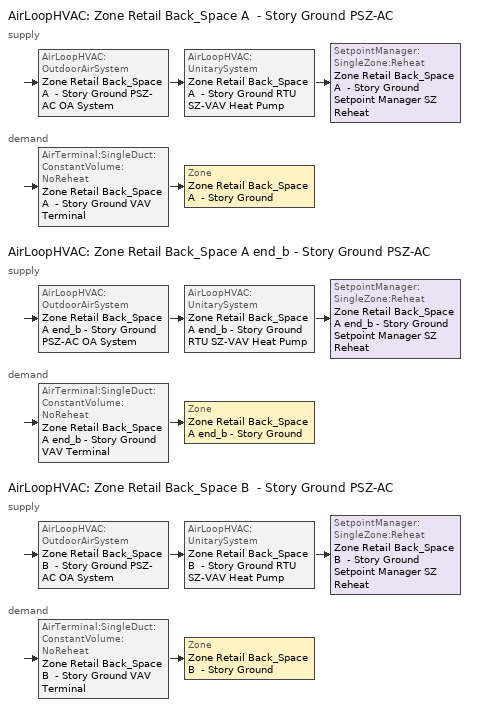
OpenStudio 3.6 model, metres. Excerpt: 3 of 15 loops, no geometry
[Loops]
AirLoopHVAC 'Zone Retail Back_Space A  - Story Ground PSZ-AC'
 supply: AirLoopHVAC:OutdoorAirSystem 'Zone Retail Back_Space A  - Story Ground PSZ-AC OA System' > AirLoopHVAC:UnitarySystem 'Zone Retail Back_Space A  - Story Ground RTU SZ-VAV Heat Pump' > SetpointManager:SingleZone:Reheat 'Zone Retail Back_Space A  - Story Ground Setpoint Manager SZ Reheat'
 demand: AirTerminal:SingleDuct:ConstantVolume:NoReheat 'Zone Retail Back_Space A  - Story Ground VAV Terminal' > Zone 'Zone Retail Back_Space A  - Story Ground'
AirLoopHVAC 'Zone Retail Back_Space A end_b - Story Ground PSZ-AC'
 supply: AirLoopHVAC:OutdoorAirSystem 'Zone Retail Back_Space A end_b - Story Ground PSZ-AC OA System' > AirLoopHVAC:UnitarySystem 'Zone Retail Back_Space A end_b - Story Ground RTU SZ-VAV Heat Pump' > SetpointManager:SingleZone:Reheat 'Zone Retail Back_Space A end_b - Story Ground Setpoint Manager SZ Reheat'
 demand: AirTerminal:SingleDuct:ConstantVolume:NoReheat 'Zone Retail Back_Space A end_b - Story Ground VAV Terminal' > Zone 'Zone Retail Back_Space A end_b - Story Ground'
AirLoopHVAC 'Zone Retail Back_Space B  - Story Ground PSZ-AC'
 supply: AirLoopHVAC:OutdoorAirSystem 'Zone Retail Back_Space B  - Story Ground PSZ-AC OA System' > AirLoopHVAC:UnitarySystem 'Zone Retail Back_Space B  - Story Ground RTU SZ-VAV Heat Pump' > SetpointManager:SingleZone:Reheat 'Zone Retail Back_Space B  - Story Ground Setpoint Manager SZ Reheat'
 demand: AirTerminal:SingleDuct:ConstantVolume:NoReheat 'Zone Retail Back_Space B  - Story Ground VAV Terminal' > Zone 'Zone Retail Back_Space B  - Story Ground'
[SizingPeriod:DesignDay] Barometric Pressure {Pa}=100523; Rain Indicator=No; Snow Indicator=No; Day of Month=21; Daylight Saving Time Indicator=No; Humidity Condition Type=Wetbulb; Dry-Bulb Temperature Range Modifier Type=DefaultMultipliers
Name | Maximum Dry-Bulb Temperature {C} | Daily Dry-Bulb Temperature Range {deltaC} | Wind Speed {m/s} | Wind Direction {deg} | Sky Clearness | Month | Day Type | Wetbulb or DewPoint at Maximum Dry-Bulb {C} | Solar Model Indicator | ASHRAE Clear Sky Optical Depth for Beam Irradiance | ASHRAE Clear Sky Optical Depth for Diffuse Irradiance
Mobile Bates Field Ann Htg 99% Condns DB 1 | -0.5 | 0 | 3.2 | 10 | 0 | 1 | WinterDesignDay | -0.5 | ASHRAEClearSky
Mobile Bates Field Ann Htg 99.6% Condns DB 1 | -2.4 | 0 | 3.2 | 10 | 0 | 1 | WinterDesignDay | -2.4 | ASHRAEClearSky
Mobile Bates Field Ann Htg Wind 99% Condns WS=>MCDB 1 | 13.1 | 0 | 9.2 | 10 | 0 | 1 | WinterDesignDay | 13.1 | ASHRAEClearSky
Mobile Bates Field April .4% Condns DB=>MCWB 1 | 30.1 | 11.5 | 3.3 | 350 |  | 4 | SummerDesignDay | 20.9 | ASHRAETau | 0.376 | 2.407
Mobile Bates Field April .4% Condns WB=>MCDB 1 | 26.8 | 11.5 | 3.3 | 350 |  | 4 | SummerDesignDay | 23.7 | ASHRAETau | 0.376 | 2.407
Mobile Bates Field August .4% Condns DB=>MCWB 1 | 36 | 9.4 | 3.3 | 350 |  | 8 | SummerDesignDay | 25.6 | ASHRAETau | 0.409 | 2.382
Mobile Bates Field August .4% Condns WB=>MCDB 1 | 32.9 | 9.4 | 3.3 | 350 |  | 8 | SummerDesignDay | 27.6 | ASHRAETau | 0.409 | 2.382
Mobile Bates Field December .4% Condns DB=>MCWB 1 | 24.8 | 10.8 | 3.3 | 350 |  | 12 | SummerDesignDay | 20.4 | ASHRAETau | 0.348 | 2.66
Mobile Bates Field December .4% Condns WB=>MCDB 1 | 23.3 | 10.8 | 3.3 | 350 |  | 12 | SummerDesignDay | 22.1 | ASHRAETau | 0.348 | 2.66
Mobile Bates Field February .4% Condns DB=>MCWB 1 | 25.2 | 11 | 3.3 | 350 |  | 2 | SummerDesignDay | 19.2 | ASHRAETau | 0.356 | 2.575
Mobile Bates Field February .4% Condns WB=>MCDB 1 | 23.2 | 11 | 3.3 | 350 |  | 2 | SummerDesignDay | 21.5 | ASHRAETau | 0.356 | 2.575
Mobile Bates Field January .4% Condns DB=>MCWB 1 | 23.6 | 10.7 | 3.3 | 350 |  | 1 | SummerDesignDay | 19.3 | ASHRAETau | 0.361 | 2.608
Mobile Bates Field January .4% Condns WB=>MCDB 1 | 22.3 | 10.7 | 3.3 | 350 |  | 1 | SummerDesignDay | 21 | ASHRAETau | 0.361 | 2.608
Mobile Bates Field July .4% Condns DB=>MCWB 1 | 35.8 | 9.4 | 3.3 | 350 |  | 7 | SummerDesignDay | 25.6 | ASHRAETau | 0.437 | 2.264
Mobile Bates Field July .4% Condns WB=>MCDB 1 | 32.1 | 9.4 | 3.3 | 350 |  | 7 | SummerDesignDay | 27.7 | ASHRAETau | 0.437 | 2.264
Mobile Bates Field June .4% Condns DB=>MCWB 1 | 35.3 | 9.6 | 3.3 | 350 |  | 6 | SummerDesignDay | 25 | ASHRAETau | 0.39 | 2.382
Mobile Bates Field June .4% Condns WB=>MCDB 1 | 31.2 | 9.6 | 3.3 | 350 |  | 6 | SummerDesignDay | 26.8 | ASHRAETau | 0.39 | 2.382
Mobile Bates Field March .4% Condns DB=>MCWB 1 | 27.5 | 11.4 | 3.3 | 350 |  | 3 | SummerDesignDay | 18 | ASHRAETau | 0.365 | 2.508
Mobile Bates Field March .4% Condns WB=>MCDB 1 | 24.3 | 11.4 | 3.3 | 350 |  | 3 | SummerDesignDay | 22.3 | ASHRAETau | 0.365 | 2.508
Mobile Bates Field May .4% Condns DB=>MCWB 1 | 32.9 | 10.7 | 3.3 | 350 |  | 5 | SummerDesignDay | 22.7 | ASHRAETau | 0.369 | 2.409
Mobile Bates Field May .4% Condns WB=>MCDB 1 | 29.6 | 10.7 | 3.3 | 350 |  | 5 | SummerDesignDay | 25.4 | ASHRAETau | 0.369 | 2.409
Mobile Bates Field November .4% Condns DB=>MCWB 1 | 27.4 | 11.6 | 3.3 | 350 |  | 11 | SummerDesignDay | 20.4 | ASHRAETau | 0.368 | 2.556
Mobile Bates Field November .4% Condns WB=>MCDB 1 | 25.1 | 11.6 | 3.3 | 350 |  | 11 | SummerDesignDay | 23.5 | ASHRAETau | 0.368 | 2.556
Mobile Bates Field October .4% Condns DB=>MCWB 1 | 31.2 | 11.4 | 3.3 | 350 |  | 10 | SummerDesignDay | 23 | ASHRAETau | 0.371 | 2.55
Mobile Bates Field October .4% Condns WB=>MCDB 1 | 28.2 | 11.4 | 3.3 | 350 |  | 10 | SummerDesignDay | 25.4 | ASHRAETau | 0.371 | 2.55
Mobile Bates Field September .4% Condns DB=>MCWB 1 | 34.2 | 9.7 | 3.3 | 350 |  | 9 | SummerDesignDay | 23.9 | ASHRAETau | 0.401 | 2.441
Mobile Bates Field September .4% Condns WB=>MCDB 1 | 30 | 9.7 | 3.3 | 350 |  | 9 | SummerDesignDay | 26.5 | ASHRAETau | 0.401 | 2.441
[Sizing:Zone] Zone Cooling Design Supply Air Temperature Input Method=SupplyAirTemperature; Zone Cooling Design Supply Air Temperature Difference {deltaC}=11.11; Zone Heating Design Supply Air Temperature Input Method=SupplyAirTemperature; Zone Heating Design Supply Air Temperature Difference {deltaC}=11.11; Zone Cooling Design Supply Air Humidity Ratio {kg-H2O/kg-air}=0.0085; Zone Heating Design Supply Air Humidity Ratio {kg-H2O/kg-air}=0.008; Cooling Design Air Flow Method=DesignDay; Heating Design Air Flow Method=DesignDay; Account for Dedicated Outdoor Air System=No; Dedicated Outdoor Air System Control Strategy=NeutralSupplyAir; Dedicated Outdoor Air Low Setpoint Temperature for Design {C}=autosize; Dedicated Outdoor Air High Setpoint Temperature for Design {C}=autosize; Zone Load Sizing Method=Sensible Load Only No Latent Load; Zone Latent Cooling Design Supply Air Humidity Ratio Input Method=HumidityRatioDifference; Zone Cooling Design Supply Air Humidity Ratio Difference {kgWater/kgDryAir}=0.005; Zone Latent Heating Design Supply Air Humidity Ratio Input Method=HumidityRatioDifference; Zone Humidification Design Supply Air Humidity Ratio Difference {kgWater/kgDryAir}=0.005
Name | Zone Cooling Design Supply Air Temperature {C} | Zone Heating Design Supply Air Temperature {C}
Zone Retail Entry A  - Story Ground; Zone Retail Entry B  - Story Ground; Zone Retail Entry C  - Story Ground | 14 | 40
Zone Retail Back_Space A  - Story Ground; Zone Retail Back_Space B  - Story Ground; Zone Retail Back_Space A end_b - Story Ground | 12.7778 | 50
[Zone equipment]
Zone Retail Entry A  - Story Ground: Zone Retail Entry A  - Story Ground Electric Baseboard
Zone Retail Entry B  - Story Ground: Zone Retail Entry B  - Story Ground Electric Baseboard
Zone Retail Entry C  - Story Ground: Zone Retail Entry C  - Story Ground Electric Baseboard
Zone Retail Back_Space A  - Story Ground: Zone Retail Back_Space A  - Story Ground VAV Terminal
Zone Retail Back_Space B  - Story Ground: Zone Retail Back_Space B  - Story Ground VAV Terminal
Zone Retail Back_Space A end_b - Story Ground: Zone Retail Back_Space A end_b - Story Ground VAV Terminal
[AirLoopHVAC] Design Return Air Flow Fraction of Supply Air Flow=1
Name | Availability Schedule | Design Supply Air Flow Rate {m3/s}
Zone Retail Back_Space A  - Story Ground PSZ-AC | Zone Retail Back_Space A  - Story Ground PSZ-AC Occ Sch | 0.222502
Zone Retail Back_Space A end_b - Story Ground PSZ-AC | Zone Retail Back_Space A end_b - Story Ground PSZ-AC Occ Sch | 0.187361
Zone Retail Back_Space B  - Story Ground PSZ-AC | Zone Retail Back_Space B  - Story Ground PSZ-AC Occ Sch | 0.993197
[Sizing:System] Type of Load to Size On=Sensible; Central Heating Maximum System Air Flow Ratio=1; Preheat Design Temperature {C}=7.22222; Preheat Design Humidity Ratio {kg-H2O/kg-Air}=0.008; Precool Design Temperature {C}=12.7778; Precool Design Humidity Ratio {kg-H2O/kg-Air}=0.008; Central Cooling Design Supply Air Temperature {C}=12.7778; Central Heating Design Supply Air Temperature {C}=50; Sizing Option=Coincident; 100% Outdoor Air in Cooling=No; 100% Outdoor Air in Heating=No; Central Cooling Design Supply Air Humidity Ratio {kg-H2O/kg-Air}=0.0085; Central Heating Design Supply Air Humidity Ratio {kg-H2O/kg-Air}=0.008; Cooling Design Air Flow Method=DesignDay; Heating Design Air Flow Method=DesignDay; System Outdoor Air Method=ZoneSum; Zone Maximum Outdoor Air Fraction=1; Cooling Supply Air Flow Rate Per Floor Area {m3/s-m2}=0.00996765; Cooling Fraction of Autosized Cooling Supply Air Flow Rate=1; Cooling Supply Air Flow Rate Per Unit Cooling Capacity {m3/s-W}=3.94755e-05; Heating Supply Air Flow Rate Per Floor Area {m3/s-m2}=0.00996765; Heating Fraction of Autosized Heating Supply Air Flow Rate=1; Heating Fraction of Autosized Cooling Supply Air Flow Rate=1; Heating Supply Air Flow Rate Per Unit Heating Capacity {m3/s-W}=3.15882e-05; Cooling Design Capacity Method=CoolingDesignCapacity; Cooling Design Capacity Per Floor Area {W/m2}=234.7; Fraction of Autosized Cooling Design Capacity=1; Heating Design Capacity Method=HeatingDesignCapacity; Heating Design Capacity Per Floor Area {W/m2}=157; Fraction of Autosized Heating Design Capacity=1; Central Cooling Capacity Control Method=VAV; Occupant Diversity=1
Name | Design Outdoor Air Flow Rate {m3/s} | Cooling Design Capacity {W} | Heating Design Capacity {W}
Zone Retail Back_Space A  - Story Ground PSZ-AC | 0.222502 | 3048.2 | 3669.55
Zone Retail Back_Space A end_b - Story Ground PSZ-AC | 0.187361 | 2369.8 | 2783.62
Zone Retail Back_Space B  - Story Ground PSZ-AC | 0.993197 | 14942.72 | 14453.99
[SetpointManager:SingleZone:Reheat] Minimum Supply Air Temperature {C}=12.7778; Maximum Supply Air Temperature {C}=50
Name | Control Zone | Setpoint Node or NodeList
Zone Retail Back_Space A  - Story Ground Setpoint Manager SZ Reheat | Zone Retail Back_Space A  - Story Ground | Zone Retail Back_Space A  - Story Ground PSZ-AC Supply Outlet Node
Zone Retail Back_Space A end_b - Story Ground Setpoint Manager SZ Reheat | Zone Retail Back_Space A end_b - Story Ground | Zone Retail Back_Space A end_b - Story Ground PSZ-AC Supply Outlet Node
Zone Retail Back_Space B  - Story Ground Setpoint Manager SZ Reheat | Zone Retail Back_Space B  - Story Ground | Zone Retail Back_Space B  - Story Ground PSZ-AC Supply Outlet Node
[Controller:OutdoorAir] Economizer Control Type=NoEconomizer; Economizer Control Action Type=ModulateFlow; Economizer Maximum Limit Dry-Bulb Temperature {C}=28; Economizer Maximum Limit Enthalpy {J/kg}=64000; Lockout Type=LockoutWithCompressor; Minimum Limit Type=FixedMinimum; High Humidity Control=No; Heat Recovery Bypass Control Type=BypassWhenWithinEconomizerLimits
Name | Minimum Outdoor Air Flow Rate {m3/s} | Maximum Outdoor Air Flow Rate {m3/s} | Minimum Outdoor Air Schedule | Controller Mechanical Ventilation
Zone Retail Back_Space A  - Story Ground PSZ-AC OA System Controller | 0.0322296 | 0.222502 | Zone Retail Back_Space A  - Story Ground PSZ-AC_night_ventcycle_schedule | Controller Mechanical Ventilation 1
Zone Retail Back_Space A end_b - Story Ground PSZ-AC OA System Controller | 0.0159282 | 0.187361 | Zone Retail Back_Space A end_b - Story Ground PSZ-AC_night_ventcycle_schedule | Controller Mechanical Ventilation 2
Zone Retail Back_Space B  - Story Ground PSZ-AC OA System Controller | 0.229756 | 0.993197 | Zone Retail Back_Space B  - Story Ground PSZ-AC_night_ventcycle_schedule | Controller Mechanical Ventilation 3
[Controller:MechanicalVentilation] Availability Schedule=Always On Discrete
Controller Mechanical Ventilation 1; Controller Mechanical Ventilation 2; Controller Mechanical Ventilation 3
[AirLoopHVAC:OutdoorAirSystem]
Name | Controller
Zone Retail Back_Space A  - Story Ground PSZ-AC OA System | Zone Retail Back_Space A  - Story Ground PSZ-AC OA System Controller
Zone Retail Back_Space A end_b - Story Ground PSZ-AC OA System | Zone Retail Back_Space A end_b - Story Ground PSZ-AC OA System Controller
Zone Retail Back_Space B  - Story Ground PSZ-AC OA System | Zone Retail Back_Space B  - Story Ground PSZ-AC OA System Controller
[AvailabilityManager:NightCycle] Applicability Schedule=Always On Discrete; Control Type=CycleOnAny; Thermostat Tolerance {deltaC}=1; Cycling Run Time {s}=1800
Availability Manager Night Cycle 1; Availability Manager Night Cycle 2; Availability Manager Night Cycle 3; Availability Manager Night Cycle 4; Availability Manager Night Cycle 5; Availability Manager Night Cycle 6; Availability Manager Night Cycle 7; Availability Manager Night Cycle 8; Availability Manager Night Cycle 9; Availability Manager Night Cycle 10; Availability Manager Night Cycle 11; Availability Manager Night Cycle 12; Availability Manager Night Cycle 13; Availability Manager Night Cycle 14; Availability Manager Night Cycle 15
[ZoneHVAC:Baseboard:Convective:Electric] Availability Schedule=Always On Discrete; Efficiency=1
Name | Nominal Capacity {W}
Zone Retail Entry A  - Story Ground Electric Baseboard | 236.07
Zone Retail Entry B  - Story Ground Electric Baseboard | 455.249
Zone Retail Entry C  - Story Ground Electric Baseboard | 236.7
[EnergyManagementSystem:Sensor]
OAT: Output Variable or Output Meter Index Key=Environment; Output Variable or Output Meter=Site Outdoor Air Drybulb Temperature
[EnergyManagementSystem:Actuator] Actuated Component Type=Schedule:Year; Actuated Component Control Type=Schedule Value
Name | Actuated Component
ZoneRetailRetailBStoryGroundPSZACHtgSch0 | Retail HtgSetp
ZoneRetailRetailBStoryGroundPSZACClgSch0 | Retail ClgSetp
[EnergyManagementSystem:Program]
ZoneRetailRetailBStoryGroundPSZACOptimumStartProg0: IF DaylightSavings==0 && DayOfWeek>1 && Hour==5 && OAT<23.9 && OAT>1.7; SET ZoneRetailRetailBStoryGroundPSZACClgSch0 = 29.4; SET ZoneRetailRetailBStoryGroundPSZACHtgSch0 = 15.6; ELSEIF DaylightSavings==0 && DayOfWeek==1 && Hour==7 && OAT<23.9 && OAT>1.7; SET ZoneRetailRetailBStoryGroundPSZACClgSch0 = 29.4; SET ZoneRetailRetailBStoryGroundPSZACHtgSch0 = 15.6; ELSEIF DaylightSavings==1 && DayOfWeek>1 && Hour==4 && OAT<23.9 && OAT>1.7; SET ZoneRetailRetailBStoryGroundPSZACClgSch0 = 29.4; SET ZoneRetailRetailBStoryGroundPSZACHtgSch0 = 15.6; ELSEIF DaylightSavings==1 && DayOfWeek==1 && Hour==6 && OAT<23.9 && OAT>1.7; SET ZoneRetailRetailBStoryGroundPSZACClgSch0 = 29.4; SET ZoneRetailRetailBStoryGroundPSZACHtgSch0 = 15.6; ELSE; SET ZoneRetailRetailBStoryGroundPSZACClgSch0 = NULL; SET ZoneRetailRetailBStoryGroundPSZACHtgSch0 = NULL; ENDIF
[EnergyManagementSystem:ProgramCallingManager]
ZoneRetailRetailBStoryGroundPSZACOptimumStartCallingManager0: BeginTimestepBeforePredictor; ZoneRetailRetailBStoryGroundPSZACOptimumStartProg0
[AirTerminal:SingleDuct:ConstantVolume:NoReheat] Availability Schedule=Always On Discrete; Maximum Air Flow Rate {m3/s}=AutoSize
Zone Retail Back_Space A  - Story Ground VAV Terminal; Zone Retail Back_Space A end_b - Story Ground VAV Terminal; Zone Retail Back_Space B  - Story Ground VAV Terminal
[Coil:Cooling:DX:MultiSpeed] Availability Schedule=Always On Discrete; Condenser Type=AirCooled; Minimum Outdoor Dry-Bulb Temperature for Compressor Operation {C}=-25; Apply Part Load Fraction to Speeds Greater than 1=No; Apply Latent Degradation to Speeds Greater than 1=No; Crankcase Heater Capacity {W}=0; Maximum Outdoor Dry-Bulb Temperature for Crankcase Heater Operation {C}=10; Basin Heater Capacity {W/K}=0; Basin Heater Setpoint Temperature {C}=2; Fuel Type=Electricity
Name | Stage 1 | Stage 2 | Stage 3 | Stage 4
Zone Retail Back_Space A  - Story Ground PSZ-AC Heat Pump Cooling Coil | Coil Cooling DX Multi Speed Stage Data 1 | Coil Cooling DX Multi Speed Stage Data 2 | Coil Cooling DX Multi Speed Stage Data 3 | Coil Cooling DX Multi Speed Stage Data 4
Zone Retail Back_Space A end_b - Story Ground PSZ-AC Heat Pump Cooling Coil | Coil Cooling DX Multi Speed Stage Data 5 | Coil Cooling DX Multi Speed Stage Data 6 | Coil Cooling DX Multi Speed Stage Data 7 | Coil Cooling DX Multi Speed Stage Data 8
Zone Retail Back_Space B  - Story Ground PSZ-AC Heat Pump Cooling Coil | Coil Cooling DX Multi Speed Stage Data 9 | Coil Cooling DX Multi Speed Stage Data 10 | Coil Cooling DX Multi Speed Stage Data 11 | Coil Cooling DX Multi Speed Stage Data 12
[Coil:Cooling:DX:MultiSpeed:StageData] Rated Evaporator Fan Power Per Volume Flow Rate 2017 {W/(m3/s)}=773.3; Rated Evaporator Fan Power Per Volume Flow Rate 2023 {W/(m3/s)}=934.4; Nominal Time for Condensate Removal to Begin {s}=1000; Ratio of Initial Moisture Evaporation Rate and Steady State Latent Capacity=1.5; Maximum Cycling Rate {cycles/hr}=0; Latent Capacity Time Constant {s}=45; Rated Waste Heat Fraction of Power Input=0.5; Evaporative Condenser Effectiveness=0.9; Evaporative Condenser Air Flow Rate {m3/s}=autosize; Rated Evaporative Condenser Pump Power Consumption {W}=autosize
Name | Gross Rated Total Cooling Capacity {W} | Gross Rated Sensible Heat Ratio | Gross Rated Cooling COP {W/W} | Rated Air Flow Rate {m3/s} | Total Cooling Capacity Function of Temperature Curve | Total Cooling Capacity Function of Flow Fraction Curve | Energy Input Ratio Function of Temperature Curve | Energy Input Ratio Function of Flow Fraction Curve | Part Load Fraction Correlation Curve | Waste Heat Function of Temperature Curve
Coil Cooling DX Multi Speed Stage Data 1 | 1626.12 | 0.872821 | 4.4 | 0.0890007 | Zone Retail Back_Space A  - Story Ground PSZ-AC cool_cap_ft1 | Zone Retail Back_Space A  - Story Ground PSZ-AC cool_cap_fff_all_stages | Zone Retail Back_Space A  - Story Ground PSZ-AC cool_eir_ft1 | Zone Retail Back_Space A  - Story Ground PSZ-AC cool_eir_fff | Zone Retail Back_Space A  - Story Ground PSZ-AC cool_plf_fplr | Curve Biquadratic 3
Coil Cooling DX Multi Speed Stage Data 2 | 2303.67 | 0.804631 | 4.56 | 0.133457 | Zone Retail Back_Space A  - Story Ground PSZ-AC cool_cap_ft2 | Zone Retail Back_Space A  - Story Ground PSZ-AC cool_cap_fff_all_stages | Zone Retail Back_Space A  - Story Ground PSZ-AC cool_eir_ft2 | Zone Retail Back_Space A  - Story Ground PSZ-AC cool_eir_fff | Zone Retail Back_Space A  - Story Ground PSZ-AC cool_plf_fplr | Curve Biquadratic 6
Coil Cooling DX Multi Speed Stage Data 3 | 3026.39 | 0.794527 | 4.44 | 0.163109 | Zone Retail Back_Space A  - Story Ground PSZ-AC cool_cap_ft3 | Zone Retail Back_Space A  - Story Ground PSZ-AC cool_cap_fff_all_stages | Zone Retail Back_Space A  - Story Ground PSZ-AC cool_eir_ft3 | Zone Retail Back_Space A  - Story Ground PSZ-AC cool_eir_fff | Zone Retail Back_Space A  - Story Ground PSZ-AC cool_plf_fplr | Curve Biquadratic 9
Coil Cooling DX Multi Speed Stage Data 4 | 4517 | 0.784533 | 4.11 | 0.222502 | Zone Retail Back_Space A  - Story Ground PSZ-AC cool_cap_ft4 | Zone Retail Back_Space A  - Story Ground PSZ-AC cool_cap_fff_all_stages | Zone Retail Back_Space A  - Story Ground PSZ-AC cool_eir_ft4 | Zone Retail Back_Space A  - Story Ground PSZ-AC cool_eir_fff | Zone Retail Back_Space A  - Story Ground PSZ-AC cool_plf_fplr | Curve Biquadratic 12
Coil Cooling DX Multi Speed Stage Data 5 | 1240.6 | 0.872821 | 4.4 | 0.0749445 | Zone Retail Back_Space A end_b - Story Ground PSZ-AC cool_cap_ft1 | Zone Retail Back_Space A end_b - Story Ground PSZ-AC cool_cap_fff_all_stages | Zone Retail Back_Space A end_b - Story Ground PSZ-AC cool_eir_ft1 | Zone Retail Back_Space A end_b - Story Ground PSZ-AC cool_eir_fff | Zone Retail Back_Space A end_b - Story Ground PSZ-AC cool_plf_fplr | Curve Biquadratic 27
Coil Cooling DX Multi Speed Stage Data 6 | 1860.28 | 0.804631 | 4.56 | 0.112379 | Zone Retail Back_Space A end_b - Story Ground PSZ-AC cool_cap_ft2 | Zone Retail Back_Space A end_b - Story Ground PSZ-AC cool_cap_fff_all_stages | Zone Retail Back_Space A end_b - Story Ground PSZ-AC cool_eir_ft2 | Zone Retail Back_Space A end_b - Story Ground PSZ-AC cool_eir_fff | Zone Retail Back_Space A end_b - Story Ground PSZ-AC cool_plf_fplr | Curve Biquadratic 30
Coil Cooling DX Multi Speed Stage Data 7 | 2273.6 | 0.794527 | 4.44 | 0.137348 | Zone Retail Back_Space A end_b - Story Ground PSZ-AC cool_cap_ft3 | Zone Retail Back_Space A end_b - Story Ground PSZ-AC cool_cap_fff_all_stages | Zone Retail Back_Space A end_b - Story Ground PSZ-AC cool_eir_ft3 | Zone Retail Back_Space A end_b - Story Ground PSZ-AC cool_eir_fff | Zone Retail Back_Space A end_b - Story Ground PSZ-AC cool_plf_fplr | Curve Biquadratic 33
Coil Cooling DX Multi Speed Stage Data 8 | 3321.84 | 0.784533 | 4.11 | 0.187361 | Zone Retail Back_Space A end_b - Story Ground PSZ-AC cool_cap_ft4 | Zone Retail Back_Space A end_b - Story Ground PSZ-AC cool_cap_fff_all_stages | Zone Retail Back_Space A end_b - Story Ground PSZ-AC cool_eir_ft4 | Zone Retail Back_Space A end_b - Story Ground PSZ-AC cool_eir_fff | Zone Retail Back_Space A end_b - Story Ground PSZ-AC cool_plf_fplr | Curve Biquadratic 36
Coil Cooling DX Multi Speed Stage Data 9 | 8428.3 | 0.872821 | 4.4 | 0.397279 | Zone Retail Back_Space B  - Story Ground PSZ-AC cool_cap_ft1 | Zone Retail Back_Space B  - Story Ground PSZ-AC cool_cap_fff_all_stages | Zone Retail Back_Space B  - Story Ground PSZ-AC cool_eir_ft1 | Zone Retail Back_Space B  - Story Ground PSZ-AC cool_eir_fff | Zone Retail Back_Space B  - Story Ground PSZ-AC cool_plf_fplr | Curve Biquadratic 51
Coil Cooling DX Multi Speed Stage Data 10 | 11940.1 | 0.804631 | 4.56 | 0.59572 | Zone Retail Back_Space B  - Story Ground PSZ-AC cool_cap_ft2 | Zone Retail Back_Space B  - Story Ground PSZ-AC cool_cap_fff_all_stages | Zone Retail Back_Space B  - Story Ground PSZ-AC cool_eir_ft2 | Zone Retail Back_Space B  - Story Ground PSZ-AC cool_eir_fff | Zone Retail Back_Space B  - Story Ground PSZ-AC cool_plf_fplr | Curve Biquadratic 54
Coil Cooling DX Multi Speed Stage Data 11 | 15686 | 0.794527 | 4.44 | 0.72808 | Zone Retail Back_Space B  - Story Ground PSZ-AC cool_cap_ft3 | Zone Retail Back_Space B  - Story Ground PSZ-AC cool_cap_fff_all_stages | Zone Retail Back_Space B  - Story Ground PSZ-AC cool_eir_ft3 | Zone Retail Back_Space B  - Story Ground PSZ-AC cool_eir_fff | Zone Retail Back_Space B  - Story Ground PSZ-AC cool_plf_fplr | Curve Biquadratic 57
Coil Cooling DX Multi Speed Stage Data 12 | 23411.9 | 0.784533 | 4.11 | 0.993197 | Zone Retail Back_Space B  - Story Ground PSZ-AC cool_cap_ft4 | Zone Retail Back_Space B  - Story Ground PSZ-AC cool_cap_fff_all_stages | Zone Retail Back_Space B  - Story Ground PSZ-AC cool_eir_ft4 | Zone Retail Back_Space B  - Story Ground PSZ-AC cool_eir_fff | Zone Retail Back_Space B  - Story Ground PSZ-AC cool_plf_fplr | Curve Biquadratic 60
[Coil:Heating:DX:MultiSpeed] Availability Schedule=Always On Discrete; Minimum Outdoor Dry-Bulb Temperature for Compressor Operation {C}=-17.7778; Crankcase Heater Capacity {W}=0; Maximum Outdoor Dry-Bulb Temperature for Crankcase Heater Operation {C}=10; Maximum Outdoor Dry-Bulb Temperature for Defrost Operation {C}=4.444; Defrost Strategy=ReverseCycle; Defrost Control=OnDemand; Defrost Time Period Fraction=0.058333; Resistive Defrost Heater Capacity {W}=autosize; Apply Part Load Fraction to Speeds Greater than 1=No; Fuel Type=Electricity; Region number for Calculating HSPF=4
Name | Defrost Energy Input Ratio Function of Temperature Curve | Stage 1 | Stage 2 | Stage 3 | Stage 4
Zone Retail Back_Space A  - Story Ground PSZ-AC Heat Pump Coil | Zone Retail Back_Space A  - Story Ground PSZ-AC defrost_eir | Coil Heating DX Multi Speed Stage Data 1 | Coil Heating DX Multi Speed Stage Data 2 | Coil Heating DX Multi Speed Stage Data 3 | Coil Heating DX Multi Speed Stage Data 4
Zone Retail Back_Space A end_b - Story Ground PSZ-AC Heat Pump Coil | Zone Retail Back_Space A end_b - Story Ground PSZ-AC defrost_eir | Coil Heating DX Multi Speed Stage Data 5 | Coil Heating DX Multi Speed Stage Data 6 | Coil Heating DX Multi Speed Stage Data 7 | Coil Heating DX Multi Speed Stage Data 8
Zone Retail Back_Space B  - Story Ground PSZ-AC Heat Pump Coil | Zone Retail Back_Space B  - Story Ground PSZ-AC defrost_eir | Coil Heating DX Multi Speed Stage Data 9 | Coil Heating DX Multi Speed Stage Data 10 | Coil Heating DX Multi Speed Stage Data 11 | Coil Heating DX Multi Speed Stage Data 12
[Coil:Heating:DX:MultiSpeed:StageData] Rated Supply Air Fan Power Per Volume Flow Rate 2017 {W/(m3/s)}=773.3; Rated Supply Air Fan Power Per Volume Flow Rate 2023 {W/(m3/s)}=934.4; Rated Waste Heat Fraction of Power Input=0.2
Name | Gross Rated Heating Capacity {W} | Gross Rated Heating COP {W/W} | Rated Air Flow Rate {m3/s} | Heating Capacity Function of Temperature Curve | Heating Capacity Function of Flow Fraction Curve | Energy Input Ratio Function of Temperature Curve | Energy Input Ratio Function of Flow Fraction Curve | Part Load Fraction Correlation Curve | Waste Heat Function of Temperature Curve
Coil Heating DX Multi Speed Stage Data 1 | 1473.28 | 4.96 | 0.0890007 | Zone Retail Back_Space A  - Story Ground PSZ-AC heat_cap_ft1 | Zone Retail Back_Space A  - Story Ground PSZ-AC heat_cap_fff_all_stages | Zone Retail Back_Space A  - Story Ground PSZ-AC heat_eir_ft1 | Zone Retail Back_Space A  - Story Ground PSZ-AC heat_eir_fff | Zone Retail Back_Space A  - Story Ground PSZ-AC heat_plf_fplr | Curve Biquadratic 15
Coil Heating DX Multi Speed Stage Data 2 | 2209.18 | 4.24 | 0.133457 | Zone Retail Back_Space A  - Story Ground PSZ-AC heat_cap_ft2 | Zone Retail Back_Space A  - Story Ground PSZ-AC heat_cap_fff_all_stages | Zone Retail Back_Space A  - Story Ground PSZ-AC heat_eir_ft2 | Zone Retail Back_Space A  - Story Ground PSZ-AC heat_eir_fff | Zone Retail Back_Space A  - Story Ground PSZ-AC heat_plf_fplr | Curve Biquadratic 18
Coil Heating DX Multi Speed Stage Data 3 | 3839.45 | 3.59 | 0.163109 | Zone Retail Back_Space A  - Story Ground PSZ-AC heat_cap_ft3 | Zone Retail Back_Space A  - Story Ground PSZ-AC heat_cap_fff_all_stages | Zone Retail Back_Space A  - Story Ground PSZ-AC heat_eir_ft3 | Zone Retail Back_Space A  - Story Ground PSZ-AC heat_eir_fff | Zone Retail Back_Space A  - Story Ground PSZ-AC heat_plf_fplr | Curve Biquadratic 21
Coil Heating DX Multi Speed Stage Data 4 | 4517 | 3.42 | 0.222502 | Zone Retail Back_Space A  - Story Ground PSZ-AC heat_cap_ft4 | Zone Retail Back_Space A  - Story Ground PSZ-AC heat_cap_fff_all_stages | Zone Retail Back_Space A  - Story Ground PSZ-AC heat_eir_ft4 | Zone Retail Back_Space A  - Story Ground PSZ-AC heat_eir_fff | Zone Retail Back_Space A  - Story Ground PSZ-AC heat_plf_fplr | Curve Biquadratic 24
Coil Heating DX Multi Speed Stage Data 5 | 1240.6 | 4.96 | 0.0749445 | Zone Retail Back_Space A end_b - Story Ground PSZ-AC heat_cap_ft1 | Zone Retail Back_Space A end_b - Story Ground PSZ-AC heat_cap_fff_all_stages | Zone Retail Back_Space A end_b - Story Ground PSZ-AC heat_eir_ft1 | Zone Retail Back_Space A end_b - Story Ground PSZ-AC heat_eir_fff | Zone Retail Back_Space A end_b - Story Ground PSZ-AC heat_plf_fplr | Curve Biquadratic 39
Coil Heating DX Multi Speed Stage Data 6 | 1860.28 | 4.24 | 0.112379 | Zone Retail Back_Space A end_b - Story Ground PSZ-AC heat_cap_ft2 | Zone Retail Back_Space A end_b - Story Ground PSZ-AC heat_cap_fff_all_stages | Zone Retail Back_Space A end_b - Story Ground PSZ-AC heat_eir_ft2 | Zone Retail Back_Space A end_b - Story Ground PSZ-AC heat_eir_fff | Zone Retail Back_Space A end_b - Story Ground PSZ-AC heat_plf_fplr | Curve Biquadratic 42
Coil Heating DX Multi Speed Stage Data 7 | 2823.56 | 3.59 | 0.137348 | Zone Retail Back_Space A end_b - Story Ground PSZ-AC heat_cap_ft3 | Zone Retail Back_Space A end_b - Story Ground PSZ-AC heat_cap_fff_all_stages | Zone Retail Back_Space A end_b - Story Ground PSZ-AC heat_eir_ft3 | Zone Retail Back_Space A end_b - Story Ground PSZ-AC heat_eir_fff | Zone Retail Back_Space A end_b - Story Ground PSZ-AC heat_plf_fplr | Curve Biquadratic 45
Coil Heating DX Multi Speed Stage Data 8 | 3321.84 | 3.42 | 0.187361 | Zone Retail Back_Space A end_b - Story Ground PSZ-AC heat_cap_ft4 | Zone Retail Back_Space A end_b - Story Ground PSZ-AC heat_cap_fff_all_stages | Zone Retail Back_Space A end_b - Story Ground PSZ-AC heat_eir_ft4 | Zone Retail Back_Space A end_b - Story Ground PSZ-AC heat_eir_fff | Zone Retail Back_Space A end_b - Story Ground PSZ-AC heat_plf_fplr | Curve Biquadratic 48
Coil Heating DX Multi Speed Stage Data 9 | 6576.38 | 4.96 | 0.397279 | Zone Retail Back_Space B  - Story Ground PSZ-AC heat_cap_ft1 | Zone Retail Back_Space B  - Story Ground PSZ-AC heat_cap_fff_all_stages | Zone Retail Back_Space B  - Story Ground PSZ-AC heat_eir_ft1 | Zone Retail Back_Space B  - Story Ground PSZ-AC heat_eir_fff | Zone Retail Back_Space B  - Story Ground PSZ-AC heat_plf_fplr | Curve Biquadratic 63
Coil Heating DX Multi Speed Stage Data 10 | 11237.7 | 4.24 | 0.59572 | Zone Retail Back_Space B  - Story Ground PSZ-AC heat_cap_ft2 | Zone Retail Back_Space B  - Story Ground PSZ-AC heat_cap_fff_all_stages | Zone Retail Back_Space B  - Story Ground PSZ-AC heat_eir_ft2 | Zone Retail Back_Space B  - Story Ground PSZ-AC heat_eir_fff | Zone Retail Back_Space B  - Story Ground PSZ-AC heat_plf_fplr | Curve Biquadratic 66
Coil Heating DX Multi Speed Stage Data 11 | 18080 | 3.59 | 0.72808 | Zone Retail Back_Space B  - Story Ground PSZ-AC heat_cap_ft3 | Zone Retail Back_Space B  - Story Ground PSZ-AC heat_cap_fff_all_stages | Zone Retail Back_Space B  - Story Ground PSZ-AC heat_eir_ft3 | Zone Retail Back_Space B  - Story Ground PSZ-AC heat_eir_fff | Zone Retail Back_Space B  - Story Ground PSZ-AC heat_plf_fplr | Curve Biquadratic 69
Coil Heating DX Multi Speed Stage Data 12 | 23411.9 | 3.42 | 0.993197 | Zone Retail Back_Space B  - Story Ground PSZ-AC heat_cap_ft4 | Zone Retail Back_Space B  - Story Ground PSZ-AC heat_cap_fff_all_stages | Zone Retail Back_Space B  - Story Ground PSZ-AC heat_eir_ft4 | Zone Retail Back_Space B  - Story Ground PSZ-AC heat_eir_fff | Zone Retail Back_Space B  - Story Ground PSZ-AC heat_plf_fplr | Curve Biquadratic 72
[Coil:Heating:Gas] Availability Schedule=Always On Discrete; Gas Burner Efficiency=0.8; Parasitic Electric Load {W}=0; Parasitic Gas Load {W}=0
Name | Nominal Capacity {W}
Zone Retail Back_Space A  - Story Ground PSZ-AC gas backup coil | 8626.97
Zone Retail Back_Space A end_b - Story Ground PSZ-AC gas backup coil | 6948.16
Zone Retail Back_Space B  - Story Ground PSZ-AC gas backup coil | 40931.9
[Fan:VariableVolume] Availability Schedule=Always On Discrete; Fan Total Efficiency=0.63; Pressure Rise {Pa}=622.722; Maximum Flow Rate {m3/s}=Autosize; Fan Power Minimum Flow Rate Input Method=Fraction; Fan Power Minimum Flow Fraction=0.4; Fan Power Minimum Air Flow Rate {m3/s}=0; Motor In Airstream Fraction=1; Fan Power Coefficient 1=0.242469; Fan Power Coefficient 2=-1.46455; Fan Power Coefficient 3=4.496391; Fan Power Coefficient 4=-3.6426; Fan Power Coefficient 5=1.301203
Name | Motor Efficiency
Zone Retail Back_Space A  - Story Ground PSZ-AC VFD Fan; Zone Retail Back_Space A end_b - Story Ground PSZ-AC VFD Fan | 0.825
Zone Retail Back_Space B  - Story Ground PSZ-AC VFD Fan | 0.875
[AirLoopHVAC:UnitarySystem] Control Type=Load; Dehumidification Control Type=None; Availability Schedule=Always On Discrete; Fan Placement=DrawThrough; DX Heating Coil Sizing Ratio=1; Use DOAS DX Cooling Coil=No; DOAS DX Cooling Coil Leaving Minimum Air Temperature {C}=2; Latent Load Control=SensibleOnlyLoadControl; Supply Air Flow Rate Method During Cooling Operation=SupplyAirFlowRate; Supply Air Flow Rate Method During Heating Operation=SupplyAirFlowRate; Supply Air Flow Rate Method When No Cooling or Heating is Required=SupplyAirFlowRate; Maximum Supply Air Temperature {C}=50; Maximum Outdoor Dry-Bulb Temperature for Supplemental Heater Operation {C}=21; Maximum Cycling Rate {cycles/hr}=2.5; Heat Pump Time Constant {s}=60; Fraction of On-Cycle Power Use=0.01; Heat Pump Fan Delay Time {s}=60; Ancilliary On-Cycle Electric Power {W}=0; Ancilliary Off-Cycle Electric Power {W}=0
Name | Controlling Zone or Thermostat Location | Supply Fan | Supply Air Fan Operating Mode Schedule | Heating Coil | Cooling Coil | Supplemental Heating Coil | Supply Air Flow Rate During Cooling Operation {m3/s} | Supply Air Flow Rate During Heating Operation {m3/s} | Supply Air Flow Rate When No Cooling or Heating is Required {m3/s}
Zone Retail Back_Space A  - Story Ground RTU SZ-VAV Heat Pump | Zone Retail Back_Space A  - Story Ground | Zone Retail Back_Space A  - Story Ground PSZ-AC VFD Fan | Zone Retail Back_Space A  - Story Ground PSZ-AC_night_fancycle_schedule | Zone Retail Back_Space A  - Story Ground PSZ-AC Heat Pump Coil | Zone Retail Back_Space A  - Story Ground PSZ-AC Heat Pump Cooling Coil | Zone Retail Back_Space A  - Story Ground PSZ-AC gas backup coil | 0.222502 | 0.222502 | 0.0890007
Zone Retail Back_Space A end_b - Story Ground RTU SZ-VAV Heat Pump | Zone Retail Back_Space A end_b - Story Ground | Zone Retail Back_Space A end_b - Story Ground PSZ-AC VFD Fan | Zone Retail Back_Space A end_b - Story Ground PSZ-AC_night_fancycle_schedule | Zone Retail Back_Space A end_b - Story Ground PSZ-AC Heat Pump Coil | Zone Retail Back_Space A end_b - Story Ground PSZ-AC Heat Pump Cooling Coil | Zone Retail Back_Space A end_b - Story Ground PSZ-AC gas backup coil | 0.187361 | 0.187361 | 0.0749445
Zone Retail Back_Space B  - Story Ground RTU SZ-VAV Heat Pump | Zone Retail Back_Space B  - Story Ground | Zone Retail Back_Space B  - Story Ground PSZ-AC VFD Fan | Zone Retail Back_Space B  - Story Ground PSZ-AC_night_fancycle_schedule | Zone Retail Back_Space B  - Story Ground PSZ-AC Heat Pump Coil | Zone Retail Back_Space B  - Story Ground PSZ-AC Heat Pump Cooling Coil | Zone Retail Back_Space B  - Story Ground PSZ-AC gas backup coil | 0.993197 | 0.993197 | 0.397279
[Schedule:Ruleset]
Name | Default Day Schedule | Summer Design Day Schedule | Winter Design Day Schedule
Retail HtgSetp | Retail HtgSetp Default | Schedule Day 5 | Schedule Day 6
Retail ClgSetp | Retail ClgSetp Default | Schedule Day 2 | Schedule Day 3
Zone Retail Back_Space A  - Story Ground PSZ-AC Occ Sch | Zone Retail Back_Space A  - Story Ground PSZ-AC Occ Sch Default | Zone Retail Back_Space A  - Story Ground PSZ-AC Occ Sch Summer Design Day | Zone Retail Back_Space A  - Story Ground PSZ-AC Occ Sch Winter Design Day
Zone Retail Back_Space A end_b - Story Ground PSZ-AC Occ Sch | Zone Retail Back_Space A end_b - Story Ground PSZ-AC Occ Sch Default | Zone Retail Back_Space A end_b - Story Ground PSZ-AC Occ Sch Summer Design Day | Zone Retail Back_Space A end_b - Story Ground PSZ-AC Occ Sch Winter Design Day
Zone Retail Back_Space B  - Story Ground PSZ-AC Occ Sch | Zone Retail Back_Space B  - Story Ground PSZ-AC Occ Sch Default | Zone Retail Back_Space B  - Story Ground PSZ-AC Occ Sch Summer Design Day | Zone Retail Back_Space B  - Story Ground PSZ-AC Occ Sch Winter Design Day
Zone Retail Back_Space A  - Story Ground PSZ-AC_night_fancycle_schedule | Zone Retail Back_Space A  - Story Ground PSZ-AC Occ Sch Default 1 | Zone Retail Back_Space A  - Story Ground PSZ-AC Occ Sch Summer Design Day 1 | Zone Retail Back_Space A  - Story Ground PSZ-AC Occ Sch Winter Design Day 1
Zone Retail Back_Space A end_b - Story Ground PSZ-AC_night_fancycle_schedule | Zone Retail Back_Space A end_b - Story Ground PSZ-AC Occ Sch Default 1 | Zone Retail Back_Space A end_b - Story Ground PSZ-AC Occ Sch Summer Design Day 1 | Zone Retail Back_Space A end_b - Story Ground PSZ-AC Occ Sch Winter Design Day 1
Zone Retail Back_Space B  - Story Ground PSZ-AC_night_fancycle_schedule | Zone Retail Back_Space B  - Story Ground PSZ-AC Occ Sch Default 1 | Zone Retail Back_Space B  - Story Ground PSZ-AC Occ Sch Summer Design Day 1 | Zone Retail Back_Space B  - Story Ground PSZ-AC Occ Sch Winter Design Day 1
[Schedule:Day]
Retail HtgSetp Default: Yes, 4, 30, 16.6667, 21, 0, 21.1111, 24, 0, 16.6667
Retail HtgSetp Sat Day: Yes, 4, 30, 16.6667, 19, 15, 21.1111, 24, 0, 16.6667
Retail HtgSetp Sun Day: Yes, 5, 30, 16.6667, 16, 15, 21.1111, 24, 0, 16.6667
Retail ClgSetp Default: Yes, 4, 30, 27.7778, 21, 0, 22.2222, 24, 0, 27.7778
Retail ClgSetp Sat Day: Yes, 4, 30, 27.7778, 19, 15, 22.2222, 24, 0, 27.7778
Retail ClgSetp Sun Day: Yes, 5, 30, 27.7778, 16, 15, 22.2222, 24, 0, 27.7778
Zone Retail Back_Space A  - Story Ground PSZ-AC Occ Sch Default; Zone Retail Back_Space A end_b - Story Ground PSZ-AC Occ Sch Default; Zone Retail Back_Space B  - Story Ground PSZ-AC Occ Sch Default; Zone Retail Back_Space A  - Story Ground PSZ-AC Occ Sch Default 1; Zone Retail Back_Space A end_b - Story Ground PSZ-AC Occ Sch Default 1; Zone Retail Back_Space B  - Story Ground PSZ-AC Occ Sch Default 1: 6, 20, 0, 21, 0, 1, 24, 0, 0
Zone Retail Back_Space A  - Story Ground PSZ-AC Occ Sch Winter Design Day; Zone Retail Back_Space A  - Story Ground PSZ-AC Occ Sch Summer Design Day; Zone Retail Back_Space A end_b - Story Ground PSZ-AC Occ Sch Winter Design Day; Zone Retail Back_Space A end_b - Story Ground PSZ-AC Occ Sch Summer Design Day; Zone Retail Back_Space B  - Story Ground PSZ-AC Occ Sch Winter Design Day; Zone Retail Back_Space B  - Story Ground PSZ-AC Occ Sch Summer Design Day; Zone Retail Back_Space A  - Story Ground PSZ-AC Occ Sch Summer Design Day 1; Zone Retail Back_Space A  - Story Ground PSZ-AC Occ Sch Winter Design Day 1; Zone Retail Back_Space A end_b - Story Ground PSZ-AC Occ Sch Summer Design Day 1; Zone Retail Back_Space A end_b - Story Ground PSZ-AC Occ Sch Winter Design Day 1; Zone Retail Back_Space B  - Story Ground PSZ-AC Occ Sch Summer Design Day 1; Zone Retail Back_Space B  - Story Ground PSZ-AC Occ Sch Winter Design Day 1: 24, 0, 1
Zone Retail Back_Space A  - Story Ground PSZ-AC Occ Sch Saturday; Zone Retail Back_Space A end_b - Story Ground PSZ-AC Occ Sch Saturday; Zone Retail Back_Space B  - Story Ground PSZ-AC Occ Sch Saturday; Zone Retail Back_Space A  - Story Ground PSZ-AC Occ Sch Saturday 1; Zone Retail Back_Space A end_b - Story Ground PSZ-AC Occ Sch Saturday 1; Zone Retail Back_Space B  - Story Ground PSZ-AC Occ Sch Saturday 1: 6, 20, 0, 18, 15, 1, 24, 0, 0
Zone Retail Back_Space A  - Story Ground PSZ-AC Occ Sch Sunday; Zone Retail Back_Space A end_b - Story Ground PSZ-AC Occ Sch Sunday; Zone Retail Back_Space B  - Story Ground PSZ-AC Occ Sch Sunday; Zone Retail Back_Space A  - Story Ground PSZ-AC Occ Sch Sunday 1; Zone Retail Back_Space A end_b - Story Ground PSZ-AC Occ Sch Sunday 1; Zone Retail Back_Space B  - Story Ground PSZ-AC Occ Sch Sunday 1: 7, 20, 0, 15, 14, 1, 24, 0, 0
Schedule Day 2; Schedule Day 3: 24, 0, 22.2222
Schedule Day 5; Schedule Day 6: 24, 0, 21.1111
[Schedule:Rule] Date Specification Type=DateRange; Start Month=1; Start Day=1; End Month=12; End Day=31
Name | Schedule Ruleset | Rule Order | Day Schedule | Apply Saturday | Apply Sunday
Schedule Rule 10 | Retail HtgSetp | 1 | Retail HtgSetp Sat Day | Yes
Schedule Rule 11 | Retail HtgSetp | 0 | Retail HtgSetp Sun Day |  | Yes
Schedule Rule 12 | Retail ClgSetp | 1 | Retail ClgSetp Sat Day | Yes
Schedule Rule 13 | Retail ClgSetp | 0 | Retail ClgSetp Sun Day |  | Yes
Zone Retail Back_Space A  - Story Ground PSZ-AC Occ Sch Saturday Rule | Zone Retail Back_Space A  - Story Ground PSZ-AC Occ Sch | 1 | Zone Retail Back_Space A  - Story Ground PSZ-AC Occ Sch Saturday | Yes
Zone Retail Back_Space A  - Story Ground PSZ-AC Occ Sch Sunday Rule | Zone Retail Back_Space A  - Story Ground PSZ-AC Occ Sch | 0 | Zone Retail Back_Space A  - Story Ground PSZ-AC Occ Sch Sunday |  | Yes
Zone Retail Back_Space A end_b - Story Ground PSZ-AC Occ Sch Saturday Rule | Zone Retail Back_Space A end_b - Story Ground PSZ-AC Occ Sch | 1 | Zone Retail Back_Space A end_b - Story Ground PSZ-AC Occ Sch Saturday | Yes
Zone Retail Back_Space A end_b - Story Ground PSZ-AC Occ Sch Sunday Rule | Zone Retail Back_Space A end_b - Story Ground PSZ-AC Occ Sch | 0 | Zone Retail Back_Space A end_b - Story Ground PSZ-AC Occ Sch Sunday |  | Yes
Zone Retail Back_Space B  - Story Ground PSZ-AC Occ Sch Saturday Rule | Zone Retail Back_Space B  - Story Ground PSZ-AC Occ Sch | 1 | Zone Retail Back_Space B  - Story Ground PSZ-AC Occ Sch Saturday | Yes
Zone Retail Back_Space B  - Story Ground PSZ-AC Occ Sch Sunday Rule | Zone Retail Back_Space B  - Story Ground PSZ-AC Occ Sch | 0 | Zone Retail Back_Space B  - Story Ground PSZ-AC Occ Sch Sunday |  | Yes
Zone Retail Back_Space A  - Story Ground PSZ-AC Occ Sch Sunday Rule 1 | Zone Retail Back_Space A  - Story Ground PSZ-AC_night_fancycle_schedule | 0 | Zone Retail Back_Space A  - Story Ground PSZ-AC Occ Sch Sunday 1 |  | Yes
Zone Retail Back_Space A  - Story Ground PSZ-AC Occ Sch Saturday Rule 1 | Zone Retail Back_Space A  - Story Ground PSZ-AC_night_fancycle_schedule | 1 | Zone Retail Back_Space A  - Story Ground PSZ-AC Occ Sch Saturday 1 | Yes
Zone Retail Back_Space A end_b - Story Ground PSZ-AC Occ Sch Sunday Rule 1 | Zone Retail Back_Space A end_b - Story Ground PSZ-AC_night_fancycle_schedule | 0 | Zone Retail Back_Space A end_b - Story Ground PSZ-AC Occ Sch Sunday 1 |  | Yes
Zone Retail Back_Space A end_b - Story Ground PSZ-AC Occ Sch Saturday Rule 1 | Zone Retail Back_Space A end_b - Story Ground PSZ-AC_night_fancycle_schedule | 1 | Zone Retail Back_Space A end_b - Story Ground PSZ-AC Occ Sch Saturday 1 | Yes
Zone Retail Back_Space B  - Story Ground PSZ-AC Occ Sch Sunday Rule 1 | Zone Retail Back_Space B  - Story Ground PSZ-AC_night_fancycle_schedule | 0 | Zone Retail Back_Space B  - Story Ground PSZ-AC Occ Sch Sunday 1 |  | Yes
Zone Retail Back_Space B  - Story Ground PSZ-AC Occ Sch Saturday Rule 1 | Zone Retail Back_Space B  - Story Ground PSZ-AC_night_fancycle_schedule | 1 | Zone Retail Back_Space B  - Story Ground PSZ-AC Occ Sch Saturday 1 | Yes
[Schedule:Constant] Value=1
Always On Discrete; Zone Retail Back_Space A  - Story Ground PSZ-AC_night_ventcycle_schedule; Zone Retail Back_Space A end_b - Story Ground PSZ-AC_night_ventcycle_schedule; Zone Retail Back_Space B  - Story Ground PSZ-AC_night_ventcycle_schedule
[Curve:Biquadratic]
Name | Coefficient1 Constant | Coefficient2 x | Coefficient3 x**2 | Coefficient4 y | Coefficient5 y**2 | Coefficient6 x*y | Minimum Value of x | Maximum Value of x | Minimum Value of y | Maximum Value of y
Zone Retail Back_Space A  - Story Ground PSZ-AC cool_cap_ft1; Zone Retail Back_Space A end_b - Story Ground PSZ-AC cool_cap_ft1; Zone Retail Back_Space B  - Story Ground PSZ-AC cool_cap_ft1 | 1.203 | 0.07866 | -0.001797 | -0.09527 | 0.00134 | 0.0009421 | -100 | 100 | -100 | 100
Zone Retail Back_Space A  - Story Ground PSZ-AC cool_cap_ft2; Zone Retail Back_Space A end_b - Story Ground PSZ-AC cool_cap_ft2; Zone Retail Back_Space B  - Story Ground PSZ-AC cool_cap_ft2 | -1.07 | 0.2633 | -0.00629 | -0.03907 | 0.0005085 | 0.0001078 | -100 | 100 | -100 | 100
Zone Retail Back_Space A  - Story Ground PSZ-AC cool_cap_ft3; Zone Retail Back_Space A end_b - Story Ground PSZ-AC cool_cap_ft3; Zone Retail Back_Space B  - Story Ground PSZ-AC cool_cap_ft3 | -0.6195 | 0.1621 | -0.003028 | -0.002812 | -2.59e-05 | -0.0003764 | -100 | 100 | -100 | 100
Zone Retail Back_Space A  - Story Ground PSZ-AC cool_cap_ft4; Zone Retail Back_Space A end_b - Story Ground PSZ-AC cool_cap_ft4; Zone Retail Back_Space B  - Story Ground PSZ-AC cool_cap_ft4 | 1.037 | -0.02036 | 0.002231 | -0.0002538 | 4.604e-05 | -0.000779 | -100 | 100 | -100 | 100
Zone Retail Back_Space A  - Story Ground PSZ-AC cool_eir_ft1; Zone Retail Back_Space A end_b - Story Ground PSZ-AC cool_eir_ft1; Zone Retail Back_Space B  - Story Ground PSZ-AC cool_eir_ft1 | 1.021 | -0.1214 | 0.003936 | 0.05435 | 0.000283 | -0.002057 | -100 | 100 | -100 | 100
Zone Retail Back_Space A  - Story Ground PSZ-AC cool_eir_ft2; Zone Retail Back_Space A end_b - Story Ground PSZ-AC cool_eir_ft2; Zone Retail Back_Space B  - Story Ground PSZ-AC cool_eir_ft2 | 1.999 | -0.1977 | 0.006001 | 0.03196 | 0.000638 | -0.001948 | -100 | 100 | -100 | 100
Zone Retail Back_Space A  - Story Ground PSZ-AC cool_eir_ft3; Zone Retail Back_Space A end_b - Story Ground PSZ-AC cool_eir_ft3; Zone Retail Back_Space B  - Story Ground PSZ-AC cool_eir_ft3 | 1.745 | -0.1546 | 0.004585 | 0.02595 | 0.0006609 | -0.001752 | -100 | 100 | -100 | 100
Zone Retail Back_Space A  - Story Ground PSZ-AC cool_eir_ft4; Zone Retail Back_Space A end_b - Story Ground PSZ-AC cool_eir_ft4; Zone Retail Back_Space B  - Story Ground PSZ-AC cool_eir_ft4 | 0.2555 | 0.03711 | -0.001427 | 0.008907 | 0.0005665 | -0.0006538 | -100 | 100 | -100 | 100
Curve Biquadratic 3; Curve Biquadratic 6; Curve Biquadratic 9; Curve Biquadratic 12; Curve Biquadratic 27; Curve Biquadratic 30; Curve Biquadratic 33; Curve Biquadratic 36; Curve Biquadratic 51; Curve Biquadratic 54; Curve Biquadratic 57; Curve Biquadratic 60 | 1 | 0 | 0 | 0 | 0 | 0 | 0 | 0 | 0 | 0
Zone Retail Back_Space A  - Story Ground PSZ-AC defrost_eir; Zone Retail Back_Space A end_b - Story Ground PSZ-AC defrost_eir; Zone Retail Back_Space B  - Story Ground PSZ-AC defrost_eir | 0.1528 | 0 | 0 | 0 | 0 | 0 | -100 | 100 | -100 | 100
Zone Retail Back_Space A  - Story Ground PSZ-AC heat_cap_ft1; Zone Retail Back_Space A end_b - Story Ground PSZ-AC heat_cap_ft1; Zone Retail Back_Space B  - Story Ground PSZ-AC heat_cap_ft1 | 0.893321 | -0.00973374 | 6.3644e-05 | 0.0391131 | -2.50817e-06 | -0.000272589 | -100 | 100 | -100 | 100
Zone Retail Back_Space A  - Story Ground PSZ-AC heat_cap_ft2; Zone Retail Back_Space A end_b - Story Ground PSZ-AC heat_cap_ft2; Zone Retail Back_Space B  - Story Ground PSZ-AC heat_cap_ft2 | 0.923735 | -0.00597078 | 0 | 0.0278167 | 6.59168e-05 | -0.000189254 | -100 | 100 | -100 | 100
Zone Retail Back_Space A  - Story Ground PSZ-AC heat_cap_ft3; Zone Retail Back_Space A end_b - Story Ground PSZ-AC heat_cap_ft3; Zone Retail Back_Space B  - Story Ground PSZ-AC heat_cap_ft3 | 0.962054 | -0.00949278 | 0.000109213 | 0.0247078 | 3.42251e-05 | -0.000125698 | -100 | 100 | -100 | 100
Zone Retail Back_Space A  - Story Ground PSZ-AC heat_cap_ft4; Zone Retail Back_Space A end_b - Story Ground PSZ-AC heat_cap_ft4; Zone Retail Back_Space B  - Story Ground PSZ-AC heat_cap_ft4 | 0.936079 | -0.00548156 | -8.58979e-06 | 0.0249105 | 5.30871e-05 | -0.00015575 | -100 | 100 | -100 | 100
Zone Retail Back_Space A  - Story Ground PSZ-AC heat_eir_ft1; Zone Retail Back_Space A end_b - Story Ground PSZ-AC heat_eir_ft1; Zone Retail Back_Space B  - Story Ground PSZ-AC heat_eir_ft1 | 0.466648 | 0.0202633 | 0.00126839 | -0.0170161 | 0.003175 | -0.0034961 | -100 | 100 | -100 | 100
Zone Retail Back_Space A  - Story Ground PSZ-AC heat_eir_ft2; Zone Retail Back_Space A end_b - Story Ground PSZ-AC heat_eir_ft2; Zone Retail Back_Space B  - Story Ground PSZ-AC heat_eir_ft2 | 0.450657 | 0.0292903 | 0.000393145 | -0.00978952 | 0.000539369 | -0.00118088 | -100 | 100 | -100 | 100
Zone Retail Back_Space A  - Story Ground PSZ-AC heat_eir_ft3; Zone Retail Back_Space A end_b - Story Ground PSZ-AC heat_eir_ft3; Zone Retail Back_Space B  - Story Ground PSZ-AC heat_eir_ft3 | 0.572518 | 0.0228962 | 0.000266019 | -0.0106675 | 0.000490922 | -0.000681369 | -100 | 100 | -100 | 100
Zone Retail Back_Space A  - Story Ground PSZ-AC heat_eir_ft4; Zone Retail Back_Space A end_b - Story Ground PSZ-AC heat_eir_ft4; Zone Retail Back_Space B  - Story Ground PSZ-AC heat_eir_ft4 | 0.668196 | 0.014672 | 0.000445963 | -0.0114392 | 0.000497103 | -0.000690956 | -100 | 100 | -100 | 100
Curve Biquadratic 15; Curve Biquadratic 18; Curve Biquadratic 21; Curve Biquadratic 24; Curve Biquadratic 39; Curve Biquadratic 42; Curve Biquadratic 45; Curve Biquadratic 48; Curve Biquadratic 63; Curve Biquadratic 66; Curve Biquadratic 69; Curve Biquadratic 72 | 1 | 0 | 0 | 0 | 0 | 0 | 0 | 50 | 0 | 50
[Curve:Quadratic] Coefficient3 x**2=0; Minimum Value of x=0
Name | Coefficient1 Constant | Coefficient2 x | Maximum Value of x | Minimum Curve Output | Maximum Curve Output
Zone Retail Back_Space A  - Story Ground PSZ-AC cool_cap_fff_all_stages; Zone Retail Back_Space A  - Story Ground PSZ-AC cool_eir_fff; Zone Retail Back_Space A  - Story Ground PSZ-AC heat_cap_fff_all_stages; Zone Retail Back_Space A  - Story Ground PSZ-AC heat_eir_fff; Zone Retail Back_Space A end_b - Story Ground PSZ-AC cool_cap_fff_all_stages; Zone Retail Back_Space A end_b - Story Ground PSZ-AC cool_eir_fff; Zone Retail Back_Space A end_b - Story Ground PSZ-AC heat_cap_fff_all_stages; Zone Retail Back_Space A end_b - Story Ground PSZ-AC heat_eir_fff; Zone Retail Back_Space B  - Story Ground PSZ-AC cool_cap_fff_all_stages; Zone Retail Back_Space B  - Story Ground PSZ-AC cool_eir_fff; Zone Retail Back_Space B  - Story Ground PSZ-AC heat_cap_fff_all_stages; Zone Retail Back_Space B  - Story Ground PSZ-AC heat_eir_fff | 1 | 0 | 2 | 0 | 2
Zone Retail Back_Space A  - Story Ground PSZ-AC cool_plf_fplr; Zone Retail Back_Space A end_b - Story Ground PSZ-AC cool_plf_fplr; Zone Retail Back_Space B  - Story Ground PSZ-AC cool_plf_fplr | 0.75 | 0.25 | 1 | 0.7 | 1
Zone Retail Back_Space A  - Story Ground PSZ-AC heat_plf_fplr; Zone Retail Back_Space A end_b - Story Ground PSZ-AC heat_plf_fplr; Zone Retail Back_Space B  - Story Ground PSZ-AC heat_plf_fplr | 0.76 | 0.24 | 1 | 0.7 | 1
